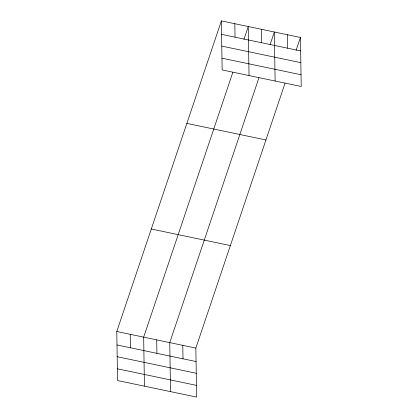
<?xml version="1.0" encoding="UTF-8"?>
<svg xmlns="http://www.w3.org/2000/svg" width="418" height="418" viewBox="0 0 418 418"><rect width="100%" height="100%" fill="white"/><g stroke="black" fill="none" stroke-linecap="round" stroke-linejoin="round"><path stroke-width="0.63" d="M285.039 83.229L195.854 348.079L196.622 397.1L117.552 380.532L116.784 331.511L221.378 20.9L300.448 37.468L301.216 86.489L222.146 69.921L221.378 20.9M232.852 72.293L143.667 337.143L144.435 386.164M243.945 39.344L248.261 26.533L249.029 75.553M258.946 77.758L169.76 342.608L170.528 391.635M270.038 44.815L274.354 32.003L275.122 81.024M296.132 50.28L300.448 37.468M221.587 34.36L300.657 50.928M221.77 46.095L300.845 62.663M221.963 58.186L301.033 74.754M186.862 123.399L265.932 139.967M151.3 229.007L230.37 245.575M116.784 331.511L195.854 348.079M116.993 344.97L196.063 361.539M117.181 356.706L196.251 373.274M117.369 368.796L196.439 385.365M287.401 34.736L287.61 48.195M261.307 29.265L261.516 42.725M234.817 23.716L235.031 37.176M182.807 345.346L183.016 358.801M156.713 339.876L156.928 353.335M130.223 334.327L130.437 347.786"/></g></svg>
